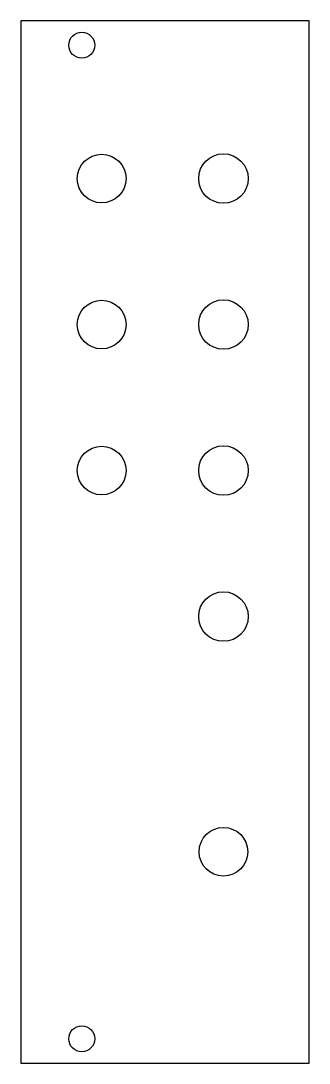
# Model space of a CAD drawing. Header units: millimetres. Extents: x 0 to 36, y 0 to 128.
import ezdxf

# ---------------------------------------------------------------- set-up
doc = ezdxf.new("R2010")
doc.units = ezdxf.units.MM
doc.layers.get('0').update_dxf_attribs({"lineweight": 25})

msp = doc.modelspace()

# ---------------------------------------------------------------- linework, layer by layer
for p, q in [((35.5, 128.5), (0, 128.5)), ((0, 128.5), (0, 0)), ((35.5, 0), (35.5, 128.5)), ((0, 0), (35.5, 0))]:
    msp.add_line(p, q)
for centre, radius in [((7.5, 125.5), 1.6), ((9.95, 109.06), 3), ((24.95, 109.06), 3.05), ((9.95, 91.06), 3), ((24.95, 91.06), 3.05), ((9.95, 73.06), 3), ((24.95, 73.06), 3.05), ((24.95, 55.06), 3.05), ((24.95, 26.06), 3), ((7.5, 3), 1.6)]:
    msp.add_circle(centre, radius)

doc.saveas('drawing.dxf')
